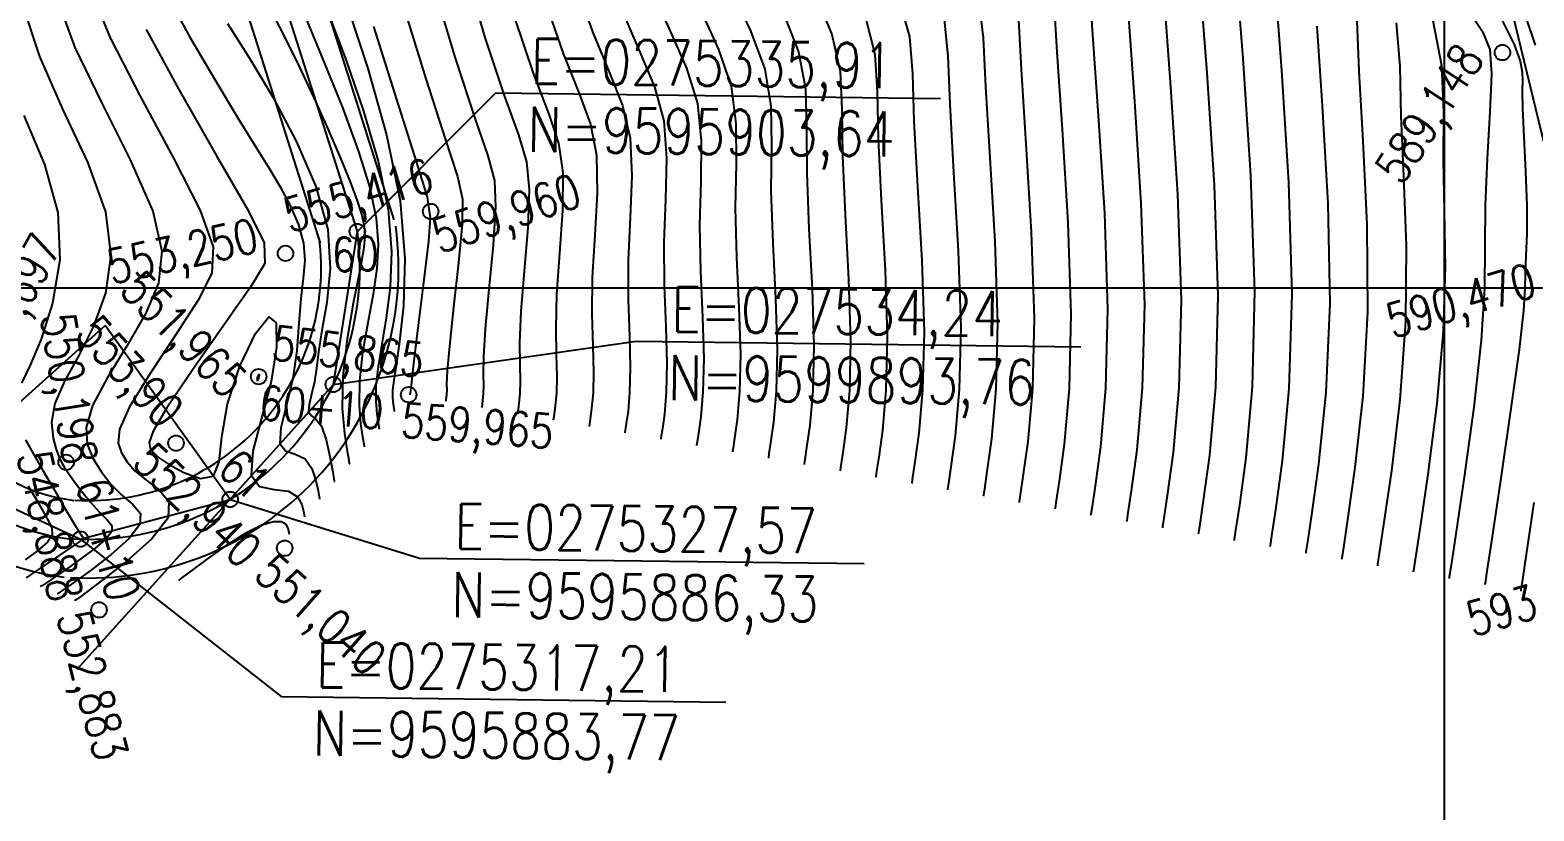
# Model space of a CAD drawing. Header units: millimetres. Extents: x 276147 to 291056, y 9594849 to 9609891.
# Drawn here: x 283593.8 to 283690.9, y 9607059.2 to 9607109.6 of the extents above; entities that cross this region are included whole.
import ezdxf
from ezdxf.enums import TextEntityAlignment as Align

# ---------------------------------------------------------------- set-up
doc = ezdxf.new("R2010")
doc.units = ezdxf.units.MM
doc.header["$LTSCALE"] = 10
doc.linetypes.add('CONTINUO', pattern=[0])
for name, color, linetype in [('Curvas mestras', 30, 'Continuous'), ('Curvas simples', 9, 'Continuous'), ('LINHA02', 8, 'Continuous'), ('TEXTO-PAPEL', 7, 'Continuous'), ('TEXTO02', 3, 'Continuous'), ('Top_malha_coord', 8, 'Continuous')]:
    doc.layers.add(name, color=color, linetype=linetype)
doc.styles.add('ROMANS', font='romans.shx', dxfattribs={"width": 0.8, "height": 4})

# ---------------------------------------------------------------- blocks, each defined once
blk = doc.blocks.new('Curvas')
at = {"layer": 'Curvas mestras', "linetype": 'CONTINUO'}
for points in [[(275341.826753, 9595918.815631, 565), (275343.093534, 9595915.13288, 565), (275344.127682, 9595912.545015, 565), (275344.862079, 9595910.555116, 565), (275345.253059, 9595908.562463, 565), (275345.295879, 9595906.119519, 565), (275345.141492, 9595903.391473, 565), (275344.979778, 9595900.696694, 565), (275344.952874, 9595898.300349, 565), (275345.011942, 9595896.254787, 565), (275345.060401, 9595894.559157, 565), (275345.026498, 9595893.211823, 565), (275344.937782, 9595892.208021, 565), (275344.84663, 9595891.542209, 565), (275344.793915, 9595891.191295, 565), (275344.774494, 9595891.062011, 565), (275344.771719, 9595891.043542, 565)], [(275353.939055, 9595919.238358, 570), (275355.20373, 9595916.598729, 570), (275356.112494, 9595914.123111, 570), (275356.496683, 9595911.720962, 570), (275356.540789, 9595909.185539, 570), (275356.517592, 9595906.281047, 570), (275356.631126, 9595902.883247, 570), (275356.810435, 9595899.314113, 570), (275356.915815, 9595896.007178, 570), (275356.848244, 9595893.321875, 570), (275356.671428, 9595891.32125, 570), (275356.489758, 9595889.994253, 570), (275356.384694, 9595889.294865, 570), (275356.345987, 9595889.037196, 570), (275356.340457, 9595889.000386, 570)], [(275330.844321, 9595916.865738, 560), (275332.339587, 9595912.159644, 560), (275333.611647, 9595908.16227, 560), (275334.316309, 9595905.851672, 560), (275334.520429, 9595904.511502, 560), (275334.393625, 9595903.001815, 560), (275334.095074, 9595900.518077, 560), (275333.742195, 9595897.597407, 560), (275333.441964, 9595895.112341, 560), (275333.274622, 9595893.717451, 560), (275333.213449, 9595893.195462, 560), (275333.204988, 9595893.111136, 560), (275333.204752, 9595893.10177, 560), (275333.204136, 9595893.094793, 560), (275333.203502, 9595893.090164, 560), (275333.203135, 9595893.087725, 560), (275333.203, 9595893.086826, 560), (275333.202981, 9595893.086698, 560)], [(275367.697487, 9595917.322405, 575), (275367.940086, 9595914.979605, 575), (275368.055406, 9595911.8654, 575), (275368.309378, 9595907.466144, 575), (275368.608928, 9595902.373439, 575), (275368.771228, 9595897.455199, 575), (275368.669989, 9595893.431927, 575), (275368.405075, 9595890.434478, 575), (275368.132887, 9595888.446297, 575), (275367.975474, 9595887.398435, 575), (275367.91748, 9595887.012381, 575), (275367.909195, 9595886.95723, 575)], [(275308.234429, 9595918.126051, 550), (275309.275263, 9595914.93093, 550), (275310.778838, 9595911.53865, 550), (275312.372817, 9595908.116757, 550), (275313.539359, 9595904.904261, 550), (275313.889491, 9595902.08865, 550), (275313.549719, 9595899.651316, 550), (275312.775418, 9595897.522129, 550), (275311.8171, 9595895.640549, 550), (275310.905829, 9595893.984401, 550), (275310.267803, 9595892.541098, 550), (275310.059235, 9595891.305768, 550), (275310.156385, 9595890.304391, 550), (275310.365525, 9595889.570664, 550), (275310.530928, 9595889.113988, 550), (275310.648861, 9595888.846606, 550), (275310.753592, 9595888.65647, 550), (275310.883149, 9595888.439103, 550), (275311.090598, 9595888.120319, 550), (275311.432766, 9595887.633505, 550), (275311.941039, 9595886.94954, 550), (275312.54504, 9595886.18928, 550), (275313.148954, 9595885.511074, 550), (275313.654951, 9595885.025785, 550), (275313.95715, 9595884.654333, 550), (275313.947658, 9595884.270151, 550), (275313.558266, 9595883.775936, 550), (275312.879504, 9595883.191446, 550), (275312.041584, 9595882.565698, 550), (275311.171618, 9595881.950565, 550), (275310.384302, 9595881.409318, 550), (275309.791229, 9595881.008079, 550), (275309.468402, 9595880.790497, 550), (275309.349466, 9595880.710336, 550), (275309.332475, 9595880.698884, 550)], [(275321.413634, 9595917.072438, 555), (275322.840891, 9595914.83536, 555), (275324.389313, 9595912.233413, 555), (275325.885478, 9595909.414061, 555), (275327.124446, 9595906.536478, 555), (275327.893394, 9595903.762763, 555), (275328.063001, 9595901.238648, 555), (275327.837935, 9595899.044403, 555), (275327.506366, 9595897.243933, 555), (275327.293086, 9595895.867409, 555), (275327.169394, 9595894.810084, 555), (275327.043214, 9595893.933481, 555), (275326.856627, 9595893.13573, 555), (275326.688358, 9595892.461398, 555), (275326.651288, 9595891.99166, 555), (275326.822514, 9595891.749812, 555), (275327.135989, 9595891.527622, 555), (275327.489882, 9595891.058979, 555), (275327.798152, 9595890.177439, 555), (275328.03792, 9595889.115237, 555), (275328.202097, 9595888.204274, 555), (275328.28937, 9595887.694292, 555), (275328.321523, 9595887.506404, 555), (275328.326116, 9595887.479563, 555)], [(275379.593219, 9595917.449754, 580), (275379.987631, 9595912.049042, 580), (275380.407422, 9595905.432765, 580), (275380.626642, 9595898.90322, 580), (275380.491735, 9595893.54198, 580), (275380.138721, 9595889.547707, 580), (275379.776015, 9595886.898341, 580), (275379.566253, 9595885.502005, 580), (275379.488973, 9595884.987566, 580), (275379.477933, 9595884.914074, 580)], [(275391.758753, 9595916.89333, 585), (275392.109049, 9595911.750873, 585), (275392.465259, 9595905.454026, 585), (275392.595887, 9595898.996117, 585), (275392.347209, 9595893.250513, 585), (275391.876584, 9595888.610746, 585), (275391.419143, 9595885.350385, 585), (275391.157033, 9595883.605575, 585), (275391.060466, 9595882.962751, 585), (275391.046671, 9595882.870919, 585)], [(275403.746324, 9595917.22384, 590), (275404.516423, 9595915.705635, 590), (275404.8887, 9595914.642446, 590), (275405.016267, 9595913.920353, 590), (275405.036796, 9595913.385598, 590), (275405.026192, 9595912.725058, 590), (275405.044923, 9595911.585775, 590), (275405.132802, 9595909.745916, 590), (275405.247045, 9595907.508161, 590), (275405.324214, 9595905.306317, 590), (275405.320124, 9595903.488651, 590), (275405.267593, 9595902.061251, 590), (275405.21869, 9595900.944666, 590), (275405.196164, 9595899.961522, 590), (275405.105488, 9595898.542761, 590), (275404.822814, 9595896.021407, 590), (275404.279033, 9595892.050127, 590), (275403.62399, 9595887.56017, 590), (275403.062271, 9595883.80243, 590), (275402.747813, 9595881.709145, 590), (275402.631959, 9595880.937936, 590), (275402.615409, 9595880.827763, 590)]]:
    blk.add_polyline3d(points, dxfattribs=at)
at = {"layer": 'Curvas simples', "linetype": 'CONTINUO'}
for points in [[(275339.92932, 9595917.484433, 564), (275341.197157, 9595913.738758, 564), (275342.165407, 9595911.206346, 564), (275342.793749, 9595909.346393, 564), (275343.081173, 9595907.450334, 564), (275343.055718, 9595904.999231, 564), (275342.861632, 9595902.23266, 564), (275342.672215, 9595899.579823, 564), (275342.617224, 9595897.383769, 564), (275342.652243, 9595895.642922, 564), (275342.689319, 9595894.269553, 564), (275342.662149, 9595893.189812, 564), (275342.591053, 9595892.385375, 564), (275342.518004, 9595891.8518, 564), (275342.475759, 9595891.570581, 564), (275342.460195, 9595891.466974, 564), (275342.457972, 9595891.452173, 564)], [(275336.630677, 9595920.951286, 563), (275338.031887, 9595916.153236, 563), (275339.300779, 9595912.344636, 563), (275340.203133, 9595909.867678, 563), (275340.725419, 9595908.13767, 563), (275340.909286, 9595906.338204, 563), (275340.815557, 9595903.878942, 563), (275340.581773, 9595901.073847, 563), (275340.364653, 9595898.462953, 563), (275340.281573, 9595896.467189, 563), (275340.292545, 9595895.031057, 563), (275340.318236, 9595893.979949, 563), (275340.2978, 9595893.167802, 563), (275340.244323, 9595892.56273, 563), (275340.189379, 9595892.161391, 563), (275340.157603, 9595891.949867, 563), (275340.145896, 9595891.871937, 563), (275340.144224, 9595891.860804, 563)], [(275343.724186, 9595920.146828, 566), (275344.989912, 9595916.527002, 566), (275346.089956, 9595913.883684, 566), (275346.930409, 9595911.763838, 566), (275347.424946, 9595909.674593, 566), (275347.536039, 9595907.239808, 566), (275347.421351, 9595904.550286, 566), (275347.287341, 9595901.813565, 566), (275347.288524, 9595899.216928, 566), (275347.371641, 9595896.866653, 566), (275347.431484, 9595894.848761, 566), (275347.390847, 9595893.233833, 566), (275347.284511, 9595892.030667, 566), (275347.175256, 9595891.232617, 566), (275347.112071, 9595890.812009, 566), (275347.088792, 9595890.657048, 566), (275347.085467, 9595890.634911, 566)], [(275346.886289, 9595917.921124, 567), (275348.052231, 9595915.222352, 567), (275348.99874, 9595912.972561, 567), (275349.596833, 9595910.786722, 567), (275349.7762, 9595908.360097, 567), (275349.70121, 9595905.709099, 567), (275349.594904, 9595902.930435, 567), (275349.624175, 9595900.133508, 567), (275349.731339, 9595897.478518, 567), (275349.802567, 9595895.138366, 567), (275349.755196, 9595893.255844, 567), (275349.631241, 9595891.853313, 567), (275349.503881, 9595890.923026, 567), (275349.430227, 9595890.432723, 567), (275349.403091, 9595890.252085, 567), (275349.399214, 9595890.22628, 567)], [(275348.782667, 9595919.315246, 568), (275350.014505, 9595916.561021, 568), (275351.06707, 9595914.181284, 568), (275351.76872, 9595911.898852, 568), (275352.016361, 9595909.480385, 568), (275351.98107, 9595906.867913, 568), (275351.902466, 9595904.047306, 568), (275351.959825, 9595901.050087, 568), (275352.091038, 9595898.090383, 568), (275352.17365, 9595895.42797, 568), (275352.119545, 9595893.277854, 568), (275351.97797, 9595891.675958, 568), (275351.832507, 9595890.613435, 568), (275351.748383, 9595890.053437, 568), (275351.717389, 9595889.847122, 568), (275351.712962, 9595889.817649, 568)], [(275351.97678, 9595917.89969, 569), (275353.1354, 9595915.390006, 569), (275353.940607, 9595913.010981, 569), (275354.256522, 9595910.600674, 569), (275354.260929, 9595908.026726, 569), (275354.210029, 9595905.164177, 569), (275354.295476, 9595901.966667, 569), (275354.450737, 9595898.702248, 569), (275354.544732, 9595895.717574, 569), (275354.483895, 9595893.299864, 569), (275354.324699, 9595891.498604, 569), (275354.161133, 9595890.303844, 569), (275354.066539, 9595889.674151, 569), (275354.031688, 9595889.442159, 569), (275354.026709, 9595889.409017, 569)], [(275357.27206, 9595917.807452, 571), (275358.284381, 9595915.235241, 571), (275358.736844, 9595912.841251, 571), (275358.820648, 9595910.344352, 571), (275358.825155, 9595907.397918, 571), (275358.966777, 9595903.799826, 571), (275359.170134, 9595899.925979, 571), (275359.286898, 9595896.296782, 571), (275359.212593, 9595893.343885, 571), (275359.018158, 9595891.143896, 571), (275358.818384, 9595889.684662, 571), (275358.70285, 9595888.915579, 571), (275358.660285, 9595888.632233, 571), (275358.654205, 9595888.591755, 571)], [(275334.701892, 9595919.589437, 562), (275336.134453, 9595914.822039, 562), (275337.404402, 9595910.950514, 562), (275338.240858, 9595908.529009, 562), (275338.657089, 9595906.928948, 562), (275338.737399, 9595905.226074, 562), (275338.575396, 9595902.758654, 562), (275338.301914, 9595899.915033, 562), (275338.05709, 9595897.346082, 562), (275337.945923, 9595895.55061, 562), (275337.932846, 9595894.419192, 562), (275337.947153, 9595893.690345, 562), (275337.933451, 9595893.145791, 562), (275337.897594, 9595892.740084, 562), (275337.860753, 9595892.470982, 562), (275337.839447, 9595892.329153, 562), (275337.831598, 9595892.2769, 562), (275337.830476, 9595892.269436, 562)], [(275359.34039, 9595919.016174, 572), (275360.456268, 9595916.34737, 572), (275360.977005, 9595913.961539, 572), (275361.100507, 9595911.503166, 572), (275361.132717, 9595908.514788, 572), (275361.302427, 9595904.716406, 572), (275361.529832, 9595900.537844, 572), (275361.65798, 9595896.586387, 572), (275361.576942, 9595893.365896, 572), (275361.364887, 9595890.966541, 572), (275361.14701, 9595889.37507, 572), (275361.021006, 9595888.536293, 572), (275360.974584, 9595888.22727, 572), (275360.967952, 9595888.183124, 572)], [(275362.628155, 9595917.4595, 573), (275363.217166, 9595915.081828, 573), (275363.380367, 9595912.661979, 573), (275363.44028, 9595909.631659, 573), (275363.638078, 9595905.632985, 573), (275363.889531, 9595901.149709, 573), (275364.029063, 9595896.875991, 573), (275363.941291, 9595893.387906, 573), (275363.711616, 9595890.789187, 573), (275363.475635, 9595889.065479, 573), (275363.339162, 9595888.157007, 573), (275363.288883, 9595887.822307, 573), (275363.2817, 9595887.774493, 573)], [(275364.800042, 9595918.571629, 574), (275365.457327, 9595916.202117, 574), (275365.660226, 9595913.820792, 574), (275365.747843, 9595910.74853, 574), (275365.973728, 9595906.549565, 574), (275366.24923, 9595901.761574, 574), (275366.400146, 9595897.165595, 574), (275366.30564, 9595893.409917, 574), (275366.058346, 9595890.611833, 574), (275365.804261, 9595888.755888, 574), (275365.657318, 9595887.777721, 574), (275365.603181, 9595887.417344, 574), (275365.595447, 9595887.365861, 574)], [(275332.773107, 9595918.227587, 561), (275334.23702, 9595913.490841, 561), (275335.508024, 9595909.556392, 561), (275336.278583, 9595907.19034, 561), (275336.588759, 9595905.720225, 561), (275336.565512, 9595904.113945, 561), (275336.335235, 9595901.638365, 561), (275336.022054, 9595898.75622, 561), (275335.749527, 9595896.229211, 561), (275335.610272, 9595894.63403, 561), (275335.573147, 9595893.807327, 561), (275335.576071, 9595893.40074, 561), (275335.569101, 9595893.123781, 561), (275335.550865, 9595892.917438, 561), (275335.532128, 9595892.780573, 561), (275335.521291, 9595892.708439, 561), (275335.517299, 9595892.681863, 561), (275335.516729, 9595892.678067, 561)], [(275329.288113, 9595917.827059, 559), (275330.480239, 9595914.156197, 559), (275331.682548, 9595909.875317, 559), (275332.562307, 9595905.605937, 559), (275332.882866, 9595901.875517, 559), (275332.79188, 9595898.835279, 559), (275332.533082, 9595896.542385, 559), (275332.309417, 9595895.004919, 559), (275332.160668, 9595894.034651, 559), (275332.085828, 9595893.394273, 559), (275332.07869, 9595892.888583, 559), (275332.11225, 9595892.490799, 559), (275332.154304, 9595892.216245, 559), (275332.179331, 9595892.069994, 559), (275332.188552, 9595892.016112, 559), (275332.189869, 9595892.008415, 559)], [(275369.937648, 9595918.442694, 576), (275370.219945, 9595916.138418, 576), (275370.362968, 9595912.982271, 576), (275370.645029, 9595908.382724, 576), (275370.968627, 9595902.985304, 576), (275371.142311, 9595897.744804, 576), (275371.034339, 9595893.453938, 576), (275370.751804, 9595890.257124, 576), (275370.461512, 9595888.136706, 576), (275370.29363, 9595887.019149, 576), (275370.231779, 9595886.607418, 576), (275370.222943, 9595886.548599, 576)], [(275372.499804, 9595917.297232, 577), (275372.670531, 9595914.099142, 577), (275372.980679, 9595909.299304, 577), (275373.328326, 9595903.59717, 577), (275373.513394, 9595898.034408, 577), (275373.398688, 9595893.475948, 577), (275373.098534, 9595890.07977, 577), (275372.790138, 9595887.827115, 577), (275372.611786, 9595886.639863, 577), (275372.546077, 9595886.202455, 577), (275372.53669, 9595886.139968, 577)], [(275374.779664, 9595918.456045, 578), (275374.978094, 9595915.216012, 578), (275375.31633, 9595910.215883, 578), (275375.688024, 9595904.209035, 578), (275375.884477, 9595898.324012, 578), (275375.763037, 9595893.497959, 578), (275375.445263, 9595889.902416, 578), (275375.118763, 9595887.517523, 578), (275374.929942, 9595886.260577, 578), (275374.860376, 9595885.797492, 578), (275374.850438, 9595885.731337, 578)], [(275308.557158, 9595887.227676, 548), (275309.234892, 9595886.05512, 548), (275309.758953, 9595885.132202, 548), (275310.071535, 9595884.501483, 548), (275310.109857, 9595884.041077, 548), (275309.809894, 9595883.587989, 548), (275309.160901, 9595883.028689, 548), (275308.365247, 9595882.447522, 548)], [(275308.279567, 9595911.120662, 549), (275309.597365, 9595907.969926, 549), (275310.475087, 9595904.864287, 549), (275310.587555, 9595901.813574, 549), (275310.123058, 9595899.008409, 549), (275309.39825, 9595896.684615, 549), (275308.68958, 9595895.00516, 549), (275308.112667, 9595893.8416, 549)], [(275308.38911, 9595890.182457, 549), (275308.8729, 9595889.304572, 549), (275309.473754, 9595888.259853, 549), (275310.178773, 9595887.048796, 549), (275310.881882, 9595885.848843, 549), (275311.453712, 9595884.881676, 549), (275311.800399, 9595884.308126, 549), (275311.970099, 9595884.045625, 549), (275312.046477, 9595883.950756, 549), (275312.097441, 9595883.901878, 549), (275312.127878, 9595883.864465, 549), (275312.126922, 9595883.825771, 549), (275312.06653, 9595883.761723, 549), (275311.849954, 9595883.602961, 549), (275311.363271, 9595883.268799, 549), (275310.555765, 9595882.72165, 549), (275309.629545, 9595882.09632, 549), (275308.849928, 9595881.570715, 549), (275308.415125, 9595881.277663, 549)], [(275310.452862, 9595918.567225, 551), (275311.575287, 9595915.509995, 551), (275313.278109, 9595911.956638, 551), (275315.14827, 9595908.263588, 551), (275316.603632, 9595904.944236, 551), (275317.191427, 9595902.363726, 551), (275316.97638, 9595900.294222, 551), (275316.152585, 9595898.359642, 551), (275314.941128, 9595896.287184, 551), (275313.671054, 9595894.217164, 551), (275312.6984, 9595892.393179, 551), (275312.290702, 9595890.991269, 551), (275312.36149, 9595889.917251, 551), (275312.735795, 9595889.009383, 551), (275313.26349, 9595888.140918, 551), (275313.893825, 9595887.325065, 551), (275314.600891, 9595886.610026, 551), (275315.316005, 9595886.012992, 551), (275315.799365, 9595885.427113, 551), (275315.768394, 9595884.714531, 551), (275315.050003, 9595883.79015, 551), (275313.909053, 9595882.77993, 551), (275312.719897, 9595881.862598, 551), (275311.787471, 9595881.179481, 551), (275311.139059, 9595880.722316, 551), (275310.73253, 9595880.445443, 551), (275310.521679, 9595880.303332, 551), (275310.443997, 9595880.250975, 551), (275310.4329, 9595880.243496, 551)], [(275312.671295, 9595919.008399, 552), (275313.875312, 9595916.089061, 552), (275315.77738, 9595912.374626, 552), (275317.923722, 9595908.410419, 552), (275319.667904, 9595904.98421, 552), (275320.493364, 9595902.638802, 552), (275320.403042, 9595900.937128, 552), (275319.529753, 9595899.197156, 552), (275318.064293, 9595896.936595, 552), (275316.429382, 9595894.472137, 552), (275315.10572, 9595892.320219, 552), (275314.454573, 9595890.865311, 552), (275314.359465, 9595889.964017, 552), (275314.584486, 9595889.340975, 552), (275314.942538, 9595888.76554, 552), (275315.441761, 9595888.185928, 552), (275316.139104, 9595887.595074, 552), (275317.002622, 9595886.966449, 552), (275317.644775, 9595886.195675, 552), (275317.58913, 9595885.158911, 552), (275316.541739, 9595883.804363, 552), (275314.938603, 9595882.368415, 552), (275313.398209, 9595881.159498, 552), (275312.403323, 9595880.408396, 552), (275311.893815, 9595880.035314, 552), (275311.673831, 9595879.882807, 552), (275311.574956, 9595879.816167, 552), (275311.538529, 9595879.791615, 552), (275311.533325, 9595879.788108, 552)], [(275316.175337, 9595916.668127, 553), (275318.276651, 9595912.792614, 553), (275320.699175, 9595908.55725, 553), (275322.732176, 9595905.024184, 553), (275323.7953, 9595902.913878, 553), (275323.829703, 9595901.580035, 553), (275322.90692, 9595900.034669, 553), (275321.187459, 9595897.586006, 553), (275319.18771, 9595894.727111, 553), (275317.51304, 9595892.24726, 553), (275316.618443, 9595890.739354, 553), (275316.357439, 9595890.010784, 553), (275316.433178, 9595889.672567, 553), (275316.619353, 9595889.391329, 553), (275316.971832, 9595889.05613, 553), (275317.617023, 9595888.611643, 553), (275318.604979, 9595888.06842, 553), (275319.680327, 9595887.700547, 553), (275320.511337, 9595887.847993, 553), (275320.884743, 9595888.766931, 553), (275321.061127, 9595890.378354, 553), (275321.419537, 9595892.51946, 553), (275322.217691, 9595894.940065, 553), (275323.228005, 9595897.040461, 553), (275324.101566, 9595898.133559, 553), (275324.556931, 9595897.734139, 553), (275324.58253, 9595896.164462, 553), (275324.23426, 9595893.948657, 553), (275323.621282, 9595891.58286, 553), (275323.0658, 9595889.451235, 553), (275322.943283, 9595887.90995, 553), (275323.497466, 9595887.184531, 553), (275324.445159, 9595886.977923, 553), (275325.37144, 9595886.862425, 553), (275325.952507, 9595886.513608, 553), (275326.229045, 9595886.020108, 553), (275326.332856, 9595885.573832, 553), (275326.376052, 9595885.321417, 553), (275326.391966, 9595885.228422, 553), (275326.394239, 9595885.215137, 553)], [(275317.68455, 9595918.578593, 554), (275318.999407, 9595916.189422, 554), (275320.597484, 9595913.451231, 554), (275322.116032, 9595910.933862, 554), (275323.276276, 9595909.063011, 554), (275324.135329, 9595907.687793, 554), (275324.834277, 9595906.513177, 554), (275325.475491, 9595905.304883, 554), (275326.006477, 9595904.071634, 554), (275326.336026, 9595902.882898, 554), (275326.408194, 9595901.772479, 554), (275326.308094, 9595900.631495, 554), (275326.156104, 9595899.315396, 554), (275326.037406, 9595897.726544, 554), (275325.896404, 9595895.954942, 554), (275325.642305, 9595894.137504, 554), (275325.240012, 9595892.417498, 554), (275324.877211, 9595890.963592, 554), (275324.797286, 9595889.950805, 554), (275325.15999, 9595889.467171, 554), (275325.790574, 9595889.252772, 554), (275326.430661, 9595888.960702, 554), (275326.87533, 9595888.345524, 554), (275327.133482, 9595887.567673, 554), (275327.267477, 9595886.889053, 554), (275327.332711, 9595886.507855, 554), (275327.356744, 9595886.367413, 554), (275327.360178, 9595886.34735, 554)], [(275324.153682, 9595918.02503, 556), (275325.090191, 9595916.252947, 556), (275326.055174, 9595914.293286, 556), (275327.007285, 9595912.257112, 556), (275327.904129, 9595910.256727, 556), (275328.699116, 9595908.409364, 556), (275329.344609, 9595906.83349, 556), (275329.805927, 9595905.611894, 556), (275330.100232, 9595904.68465, 556), (275330.257642, 9595903.956157, 556), (275330.299092, 9595903.29763, 556), (275330.208782, 9595902.447555, 556), (275329.961725, 9595901.111237, 556), (275329.563838, 9595899.107613, 556), (275329.144644, 9595896.710164, 556), (275328.864566, 9595894.306004, 556), (275328.835238, 9595892.22822, 556), (275328.97313, 9595890.593803, 556), (275329.145921, 9595889.465713, 556), (275329.248756, 9595888.864794, 556), (275329.286642, 9595888.643403, 556), (275329.292054, 9595888.611776, 556)], [(275326.110652, 9595918.291075, 557), (275327.502641, 9595914.956613, 557), (275328.839916, 9595911.632216, 557), (275329.886739, 9595908.796055, 557), (275330.609676, 9595906.45688, 557), (275331.025864, 9595904.506084, 557), (275331.16035, 9595902.823593, 557), (275331.069814, 9595901.243463, 557), (275330.818844, 9595899.588286, 557), (275330.479031, 9595897.740049, 557), (275330.149985, 9595895.818327, 557), (275329.93832, 9595894.002094, 557), (275329.916389, 9595892.448341, 557), (275330.019503, 9595891.226135, 557), (275330.148715, 9595890.382557, 557), (275330.225614, 9595889.933194, 557), (275330.253945, 9595889.767639, 557), (275330.257993, 9595889.743989, 557)], [(275377.059523, 9595919.614858, 579), (275377.285657, 9595916.332883, 579), (275377.65198, 9595911.132463, 579), (275378.047723, 9595904.8209, 579), (275378.255559, 9595898.613616, 579), (275378.127386, 9595893.519969, 579), (275377.791992, 9595889.725061, 579), (275377.447389, 9595887.207932, 579), (275377.248098, 9595885.881291, 579), (275377.174674, 9595885.392529, 579), (275377.164185, 9595885.322706, 579)], [(275327.925928, 9595917.721457, 558), (275329.064014, 9595914.729637, 558), (275330.183489, 9595911.476126, 558), (275331.146112, 9595908.166099, 558), (275331.794085, 9595905.056011, 558), (275332.021608, 9595902.349555, 558), (275331.930847, 9595900.039371, 558), (275331.675963, 9595898.065336, 558), (275331.394224, 9595896.372484, 558), (275331.155327, 9595894.926489, 558), (275331.012074, 9595893.698183, 558), (275330.997539, 9595892.668462, 558), (275331.065877, 9595891.858467, 558), (275331.151509, 9595891.299401, 558), (275331.202473, 9595891.001594, 558), (275331.221249, 9595890.891876, 558), (275331.223931, 9595890.876202, 558)], [(275381.900782, 9595918.566624, 581), (275382.323281, 9595912.965622, 581), (275382.76712, 9595906.04463, 581), (275382.997725, 9595899.192825, 581), (275382.856084, 9595893.56399, 581), (275382.485451, 9595889.370353, 581), (275382.10464, 9595886.58875, 581), (275381.884409, 9595885.122719, 581), (275381.803272, 9595884.582603, 581), (275381.791681, 9595884.505443, 581)], [(275384.208345, 9595919.683495, 582), (275384.658932, 9595913.882201, 582), (275385.126819, 9595906.656496, 582), (275385.368807, 9595899.482429, 582), (275385.220433, 9595893.586, 582), (275384.83218, 9595889.192999, 582), (275384.433266, 9595886.279159, 582), (275384.202565, 9595884.743433, 582), (275384.11757, 9595884.17764, 582), (275384.105428, 9595884.096812, 582)], [(275386.515908, 9595920.800366, 583), (275386.994582, 9595914.798781, 583), (275387.486518, 9595907.268361, 583), (275387.73989, 9595899.772033, 583), (275387.584783, 9595893.608011, 583), (275387.178909, 9595889.015644, 583), (275386.761892, 9595885.969568, 583), (275386.520721, 9595884.364147, 583), (275386.431869, 9595883.772677, 583), (275386.419176, 9595883.688181, 583)], [(275389.041451, 9595919.7848, 584), (275389.484126, 9595914.020369, 584), (275389.936276, 9595906.825232, 584), (275390.150502, 9595899.591059, 584), (275389.960844, 9595893.490591, 584), (275389.527103, 9595888.820861, 584), (275389.090517, 9595885.659977, 584), (275388.838877, 9595883.984861, 584), (275388.746168, 9595883.367714, 584), (275388.732923, 9595883.27955, 584)], [(275394.350564, 9595917.245628, 586), (275394.476054, 9595914.001861, 586), (275394.733973, 9595909.481377, 586), (275394.994243, 9595904.08282, 586), (275395.041272, 9595898.401175, 586), (275394.733574, 9595893.010436, 586), (275394.226065, 9595888.400631, 586), (275393.747769, 9595885.040794, 586), (275393.475189, 9595883.226289, 586), (275393.374765, 9595882.557788, 586), (275393.360419, 9595882.462287, 586)], [(275396.884726, 9595917.103788, 587), (275397.129709, 9595914.30903, 587), (275397.193356, 9595911.110392, 587), (275397.358896, 9595907.211881, 587), (275397.523226, 9595902.711614, 587), (275397.486658, 9595897.806233, 587), (275397.119938, 9595892.770359, 587), (275396.575546, 9595888.190515, 587), (275396.076394, 9595884.731203, 587), (275395.793345, 9595882.847003, 587), (275395.689063, 9595882.152825, 587), (275395.674166, 9595882.053656, 587)], [(275399.257791, 9595917.249253, 588), (275399.82068, 9595914.346582, 588), (275399.933446, 9595911.339733, 588), (275399.910657, 9595908.218923, 588), (275399.98382, 9595904.942386, 588), (275400.052209, 9595901.340408, 588), (275399.932043, 9595897.211291, 588), (275399.506303, 9595892.530281, 588), (275398.925028, 9595887.9804, 588), (275398.40502, 9595884.421612, 588), (275398.111501, 9595882.467717, 588), (275398.003362, 9595881.747862, 588), (275397.987914, 9595881.645025, 588)], [(275401.47954, 9595918.033434, 589), (275402.471593, 9595916.556989, 589), (275402.932771, 9595915.386107, 589), (275403.032962, 9595913.816885, 589), (275402.933219, 9595911.35458, 589), (275402.759258, 9595908.341086, 589), (275402.627959, 9595905.327454, 589), (275402.608743, 9595902.67289, 589), (275402.581193, 9595899.969201, 589), (275402.377429, 9595896.616349, 589), (275401.892668, 9595892.290204, 589), (275401.274509, 9595887.770285, 589), (275400.733646, 9595884.112021, 589), (275400.429657, 9595882.088431, 589), (275400.317661, 9595881.342899, 589), (275400.301661, 9595881.236394, 589)], [(275398.343996, 9595930.72364, 591), (275399.246294, 9595928.81344, 591), (275399.913279, 9595927.411916, 591), (275400.635135, 9595925.914268, 591), (275401.334035, 9595924.502825, 591), (275402.036601, 9595923.16801, 591), (275402.795567, 9595921.852264, 591), (275403.638674, 9595920.497931, 591), (275404.493701, 9595919.046936, 591), (275405.263437, 9595917.441103, 591), (275405.865948, 9595915.67122, 591)], [(275405.784213, 9595886.138511, 591), (275405.308076, 9595882.941517, 591), (275405.041429, 9595881.166505, 591), (275404.943191, 9595880.512553, 591), (275404.929156, 9595880.419132, 591)], [(275325.428301, 9595884.082924, 552), (275325.346699, 9595884.477055, 552), (275325.206417, 9595884.717782, 552), (275324.90869, 9595884.885951, 552), (275324.393003, 9595884.892592, 552), (275323.631585, 9595884.672206, 552), (275322.604853, 9595884.165166, 552), (275321.341819, 9595883.36305, 552), (275320.065882, 9595882.462264, 552), (275319.049038, 9595881.710421, 552), (275318.488445, 9595881.291835, 552), (275318.28191, 9595881.137619, 552), (275318.252405, 9595881.115588, 552)]]:
    blk.add_polyline3d(points, dxfattribs=at)
blk.add_polyline3d([(275323.365056, 9595893.982369, 552), (275323.354446, 9595894.062103, 552), (275323.353119, 9595894.125917, 552), (275323.363574, 9595894.203875, 552), (275323.390146, 9595894.288567, 552), (275323.424157, 9595894.360639, 552), (275323.453676, 9595894.397753, 552), (275323.469023, 9595894.384113, 552), (275323.469524, 9595894.330096, 552), (275323.456756, 9595894.252627, 552), (275323.433359, 9595894.167898, 552), (275323.406213, 9595894.089188, 552), (275323.383262, 9595894.029045, 552), (275323.370451, 9595893.996199, 552), (275323.365731, 9595893.984098, 552), (275323.365056, 9595893.982369, 552)], close=True, dxfattribs=at)

msp = doc.modelspace()

# ---------------------------------------------------------------- linework, layer by layer
at = {"layer": 'LINHA02'}
for p, q in [((283614.895, 9607096.558), (283623.838, 9607105.502)), ((283623.838, 9607105.502), (283652.546, 9607105.145)), ((283613.358, 9607086.672), (283632.908, 9607089.476)), ((283632.908, 9607089.476), (283661.616, 9607089.118)), ((283606.672, 9607079.25), (283618.914, 9607075.478)), ((283597.009, 9607076.698), (283609.972, 9607066.533)), ((283618.914, 9607075.478), (283647.622, 9607075.12)), ((283609.972, 9607066.533), (283638.68, 9607066.175))]:
    msp.add_line(p, q, dxfattribs=at)
at = {"layer": 'TEXTO-PAPEL', "color": 7, "linetype": 'Continuous'}
for p, q in [((283614.895, 9607096.558), (283599.768, 9607144.214)), ((283613.358, 9607086.672), (283614.895, 9607096.558)), ((283587.915, 9607080.883), (283598.608, 9607090.491)), ((283606.672, 9607079.25), (283598.608, 9607090.491)), ((283613.358, 9607086.672), (283596.781, 9607068.272)), ((283587.923, 9607080.901), (283597.011, 9607076.693)), ((283597.005, 9607076.692), (283606.685, 9607079.257))]:
    msp.add_line(p, q, dxfattribs=at)
for centre in [(283688.837, 9607108.108), (283619.633, 9607097.853), (283614.895, 9607096.558), (283610.255, 9607095.146), (283608.518, 9607087.189), (283613.342, 9607086.679), (283618.209, 9607086.023), (283603.184, 9607082.893), (283596.093, 9607081.657), (283606.681, 9607079.26), (283597.009, 9607076.698), (283610.204, 9607076.112), (283598.213, 9607072.129)]:
    msp.add_circle(centre, 0.5, dxfattribs=at)
at = {"layer": 'TEXTO02'}
for centre, radius, start, end in [((283597.548, 9607094.193), 17.508, 266.60054, 7.76244), ((283598.05, 9607090.746), 14.142, 224.21987, 262.81219)]:
    msp.add_arc(centre, radius, start, end, dxfattribs=at)
at = {"layer": 'Top_malha_coord'}
for p, q in [((283685.087, 9606072.334), (283685.087, 9608906.805)), ((282470.911, 9607092.922), (284285.087, 9607092.922))]:
    msp.add_line(p, q, dxfattribs=at)
at = {"layer": 'Top_malha_coord', "color": 6}
for p, q in [((283617.278, 9607097.314), (283602.15, 9607144.971)), ((283612.513, 9607095.801), (283597.385, 9607143.458)), ((283722.186, 9606975.556), (283689.49, 9607110.671))]:
    msp.add_line(p, q, dxfattribs=at)
for centre, radius, start, end in [((283597.548, 9607094.193), 20.008, 266.60054, 7.76244), ((283597.548, 9607094.193), 15.008, 266.60054, 7.76244), ((283598.05, 9607090.746), 11.642, 224.21987, 262.81219), ((283597.96, 9607090.449), 16.335, 222.44868, 262.99517)]:
    msp.add_arc(centre, radius, start, end, dxfattribs=at)

# ---------------------------------------------------------------- block references
msp.add_blockref('Curvas', (8285.087, 11192.922), dxfattribs=at)

# ---------------------------------------------------------------- texts
at = {"style": 'ROMANS', "width": 0.8}
for s, p in [('E=0275335,91', (283626.129, 9607109.009)), ('N=9595903,64', (283625.919, 9607104.602)), ('E=027534,24', (283635.2, 9607092.982)), ('N=9599893,76', (283634.99, 9607088.575)), ('E=0275327,57', (283621.205, 9607078.984)), ('N=9595886,33', (283620.995, 9607074.577)), ('E=0275317,21', (283612.263, 9607070.039)), ('N=9595883,77', (283612.053, 9607065.632))]:
    msp.add_text(s, height=2.90457, rotation=359.26172, dxfattribs=at).set_placement(p, align=Align.TOP_LEFT)
at = {"layer": 'TEXTO02', "style": 'ROMANS', "width": 0.8}
for s, rotation, p in [('589,148', 56.75876, (283680.492, 9607100.673)), ('555,416', 16.16645, (283609.913, 9607098.592)), ('559,960', 18.55528, (283619.493, 9607097.221)), ('553,250', 12.43159, (283598.547, 9607095.312)), ('547,697', 61.79847, (283589.281, 9607087.985)), ('60', 2.42255, (283613.201, 9607096.142)), ('551,965', 314.66217, (283601.024, 9607094.213)), ('590,470', 16.45837, (283681.121, 9607091.763)), ('550,198', 278.87456, (283596.619, 9607091.452)), ('553,90', 312.32453, (283598.223, 9607091.355)), ('555,865', 353.2063, (283609.548, 9607090.496)), ('60+10', 355.59512, (283608.661, 9607086.62)), ('559,965', 355.59512, (283617.834, 9607085.497)), ('552,940', 316.05939, (283601.792, 9607083.105)), ('61', 318.44822, (283607.215, 9607082.695)), ('548,888', 282.60942, (283595.049, 9607082.601)), ('61+10', 284.99825, (283598.842, 9607080.858)), ('551,040', 318.44822, (283609.587, 9607075.918)), ('593,680', 16.45837, (283686.292, 9607072.511)), ('552,883', 284.99825, (283597.592, 9607072.308))]:
    msp.add_text(s, height=2.2072, rotation=rotation, dxfattribs=at).set_placement(p, align=Align.TOP_LEFT)

doc.saveas('drawing.dxf')
